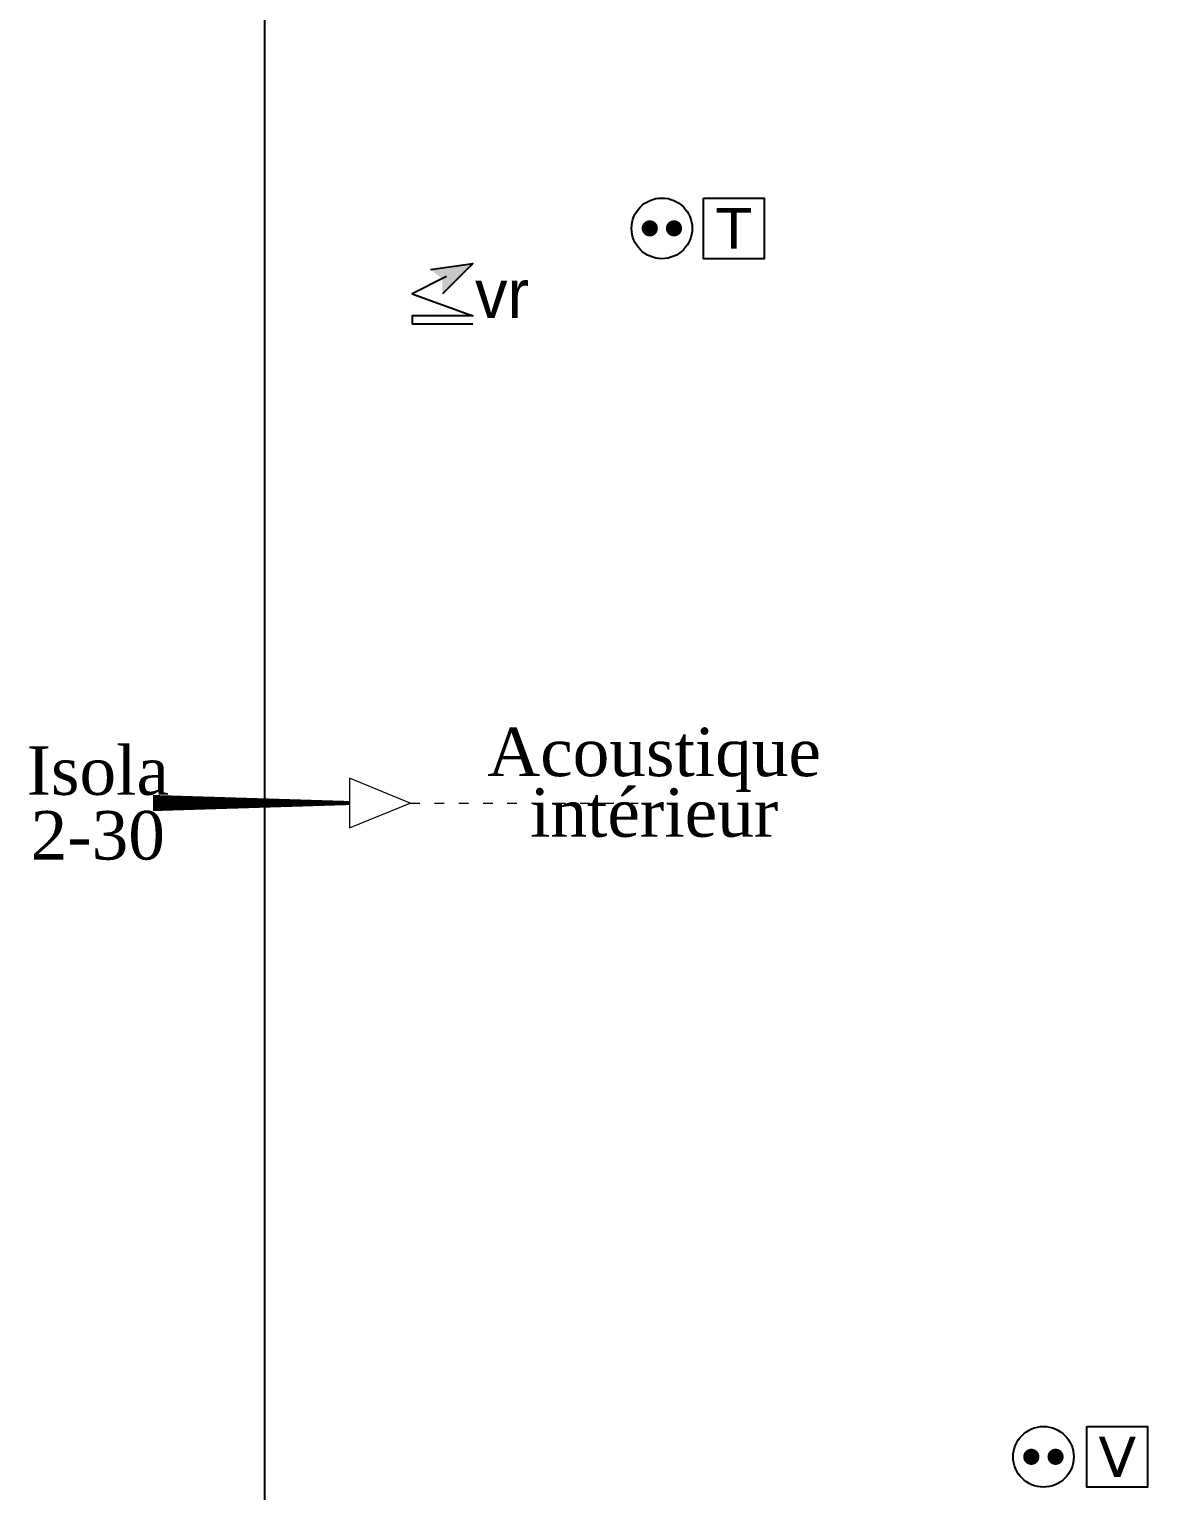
# Model space of a CAD drawing. Header units: millimetres. Extents: x 459337 to 526921, y -375392 to -289779.
# Drawn here: x 460039 to 462813, y -342216 to -338599 of the extents above; entities that cross this region are included whole.
import ezdxf

# ---------------------------------------------------------------- set-up
doc = ezdxf.new("R2010")
doc.units = ezdxf.units.MM
doc.set_wipeout_variables(frame=1)
doc.linetypes.add('ACAD_ISO03W100', pattern=[30, 12, -18])
for name, color, linetype in [('prlm-ELEC-CFA', 181, 'Continuous'), ('prlm-ELEC-CFO', 201, 'Continuous'), ('prlm-VMC', 93, 'Continuous')]:
    doc.layers.add(name, color=color, linetype=linetype)
doc.layers.add('prlm-ZEROPLOT', color=254, linetype='Continuous', plot=False)
doc.styles.add('prlm-elec-cfo', font='comic.ttf', dxfattribs={"height": 12})
doc.styles.add('prlm-vmc', font='pala.ttf', dxfattribs={"height": 14})
doc.styles.get("Standard").update_dxf_attribs({"font": 'arial.ttf'})

# ---------------------------------------------------------------- blocks, each defined once
blk = doc.blocks.new('xi.EA')
at = {"layer": 'prlm-VMC', "color": 0, "linetype": 'ByBlock', "lineweight": 5, "flags": 128}
blk.add_lwpolyline([(-6.17, -15), (6.17, -15), (0, 0)], close=True, dxfattribs=at)
at = {"layer": 'prlm-VMC', "color": 0, "linetype": 'ByBlock', "lineweight": -2, "flags": 128}
blk.add_lwpolyline([(0, -15, 1, 4, 0), (0, -63.63, 1, 1, 0)], format="xyseb", dxfattribs=at)
at = {"layer": 'prlm-VMC', "color": 0, "linetype": 'ByBlock', "lineweight": 5}
blk.add_solid([(0, 0), (6.17, -15), (-6.17, -15), (0, 0)], dxfattribs=at)
at = {"layer": 'prlm-ZEROPLOT', "color": 250, "linetype": 'ACAD_ISO03W100', "lineweight": 0, "ltscale": 0.2}
blk.add_lwpolyline([(0, 0), (0, 60)], dxfattribs=at)
blk = doc.blocks.new('xi.VR')
at = {"layer": 'prlm-ELEC-CFO', "lineweight": 5}
blk.add_hatch(color=0, dxfattribs=at).paths.add_polyline_path([(-3, 6), (-0.1, 3.7), (0, 0), (7.5, 7.5)])
at = {"layer": 'prlm-ELEC-CFO', "color": 0}
for points in [[(-3, 6), (7.5, 7.5), (0, 0)], [(0.95, 4.23), (-7.5, 0), (7.5, -5.5), (-7.5, -5.5), (-7.5, -7.5), (7.5, -7.5)]]:
    blk.add_lwpolyline(points, dxfattribs=at)
blk = doc.blocks.new('xi.TEL')
at = {"layer": 'prlm-ELEC-CFA', "color": 0, "linetype": 'ByBlock', "lineweight": -2, "flags": 128}
blk.add_lwpolyline([(-7.5, 7.5), (7.5, 7.5), (7.5, -7.5), (-7.5, -7.5)], close=True, dxfattribs=at)
at = {"layer": 'prlm-ELEC-CFA', "color": 0, "linetype": 'ByBlock', "insert": (0, 0), "char_height": 10, "width": 11.36, "attachment_point": 5}
blk.add_mtext('{\\fVerdana|b0|i0|c0|p34;T}', dxfattribs=at)
blk = doc.blocks.new('xi.TV')
at = {"layer": 'prlm-ELEC-CFA', "color": 0, "linetype": 'ByBlock', "lineweight": -2, "flags": 128}
blk.add_lwpolyline([(-7.5, 7.5), (7.5, 7.5), (7.5, -7.5), (-7.5, -7.5)], close=True, dxfattribs=at)
at = {"layer": 'prlm-ELEC-CFA', "color": 0, "linetype": 'ByBlock', "insert": (0, 0), "char_height": 10, "width": 11.36, "attachment_point": 5}
blk.add_mtext('{\\fVerdana|b0|i0|c0|p34;V}', dxfattribs=at)
blk = doc.blocks.new('xi.PC')
at = {"color": 0, "lineweight": 5}
blk.add_wipeout([(-7.5, -7.5), (7.5, -7.5), (7.5, 7.5), (-7.5, 7.5)], dxfattribs=at).dxf.layer = 'prlm-ELEC-CFO'
at = {"layer": 'prlm-ELEC-CFO', "color": 0, "linetype": 'ByBlock', "lineweight": 5, "const_width": 2}
for points in [[(-4, 0, 1), (-2, 0, 1)], [(2, 0, 1), (4, 0, 1)]]:
    blk.add_lwpolyline(points, format="xyb", close=True, dxfattribs=at)
at = {"layer": 'prlm-ELEC-CFO', "color": 0, "linetype": 'ByBlock', "lineweight": -2}
blk.add_circle((0, 0), 7.5, dxfattribs=at)

msp = doc.modelspace()

# ---------------------------------------------------------------- block references
at = {"layer": 'prlm-ELEC-CFA', "xscale": 10, "yscale": 10, "zscale": 10}
for name, p in [('xi.TEL', (461781.927, -339092.116)), ('xi.TV', (462730.474, -342131.732))]:
    msp.add_blockref(name, p, dxfattribs=at)

# ---------------------------------------------------------------- texts
at = {"layer": 'prlm-VMC', "char_height": 120, "style": 'prlm-vmc', "bg_fill": 3, "box_fill_scale": 1.1, "bg_fill_color": 256, "bg_fill_transparency": 0}
for s, insert, width, attachment_point, line_spacing_factor in [('Acoustique intérieur', (461584.594, -340327.556), 236.73962, 2, 0.75), ('Isola\\P2-30', (460208.16, -340514.658), 173.97926, 5, 0.8)]:
    msp.add_mtext(s, dxfattribs=dict(at, insert=insert, width=width, attachment_point=attachment_point, line_spacing_factor=line_spacing_factor))

# ---------------------------------------------------------------- next in the draw order: linework, layer by layer
at = {"layer": 'prlm-ZEROPLOT'}
msp.add_lwpolyline([(460621.21, -321131.531), (469527.686, -321131.532), (469527.685, -324328.007), (476621.311, -324326.844), (476621.306, -365259.844), (469151.204, -365259.843), (469146.405, -363469.761), (460621.204, -363469.76)], close=True, dxfattribs=at)

# ---------------------------------------------------------------- next in the draw order: block references
at = {"layer": 'prlm-VMC', "xscale": 10, "yscale": 10, "zscale": 10, "rotation": 270.0000031364149}
msp.add_blockref('xi.EA', (460981.207, -340514.048), dxfattribs=at)

# ---------------------------------------------------------------- next in the draw order: block references
at = {"layer": 'prlm-ELEC-CFO', "xscale": 10, "yscale": 10, "zscale": 10}
for p in [(461603.771, -339092.116), (462547.749, -342131.732)]:
    msp.add_blockref('xi.PC', p, dxfattribs=at)

# ---------------------------------------------------------------- next in the draw order: texts
at = {"layer": 'prlm-ELEC-CFO', "lineweight": 20, "insert": (461208.392, -339253.721), "char_height": 120, "attachment_point": 5, "line_spacing_factor": 0.8, "style": 'prlm-elec-cfo', "bg_fill": 3, "box_fill_scale": 1.1, "bg_fill_color": 256, "bg_fill_transparency": 0}
msp.add_mtext('vr', dxfattribs=at)

# ---------------------------------------------------------------- next in the draw order: block references
at = {"layer": 'prlm-ELEC-CFO', "xscale": 10, "yscale": 10, "zscale": 10}
msp.add_blockref('xi.VR', (461061.217, -339253.721), dxfattribs=at)

doc.saveas('drawing.dxf')
